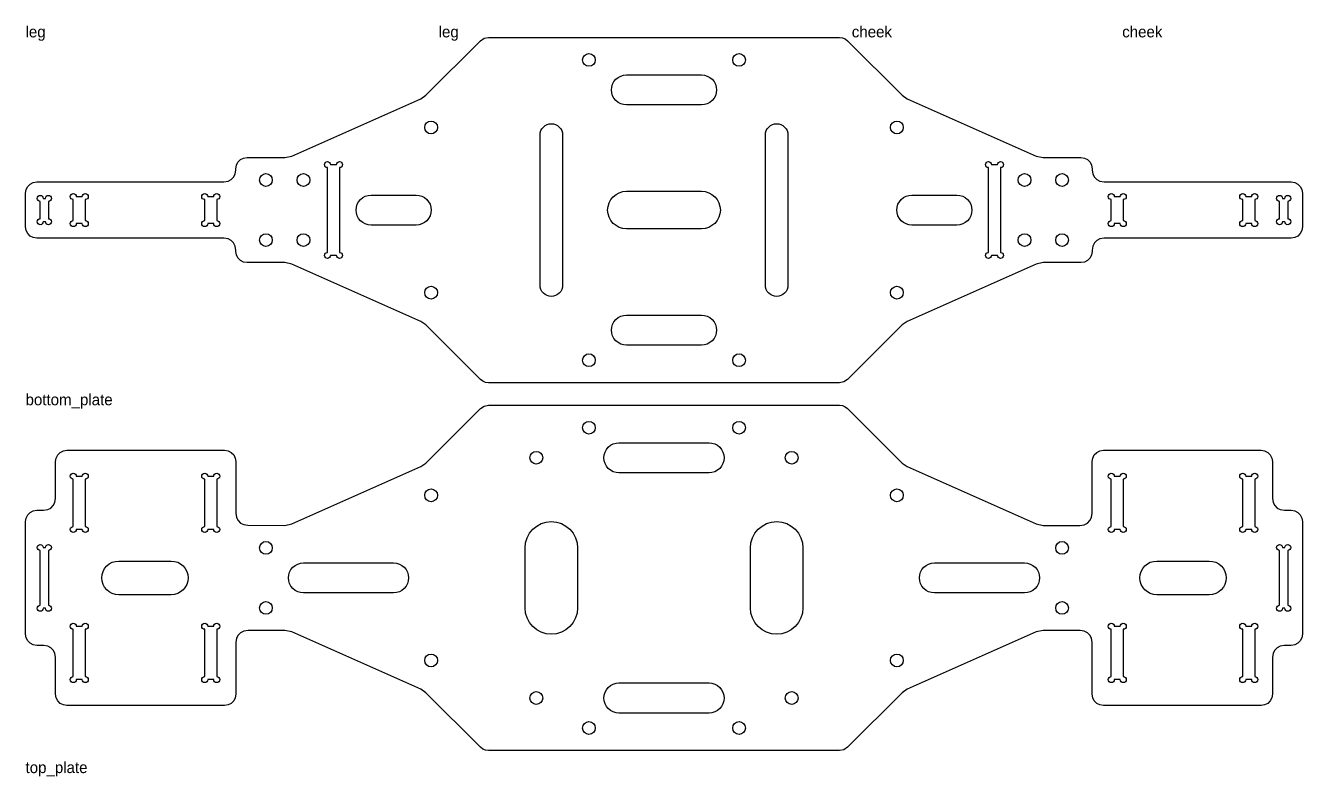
# Model space of a CAD drawing. Header units: millimetres. Extents: x 0 to 358, y -7 to 451.
# Drawn here: x 0 to 340, y -6.9 to 193.2 of the extents above; entities that cross this region are included whole.
import ezdxf

# ---------------------------------------------------------------- set-up
doc = ezdxf.new("R2010")
doc.units = ezdxf.units.MM
for name, color, linetype in [('CUT_INNER', 5, 'Continuous'), ('CUT_OUTER', 1, 'Continuous'), ('NOTES', 7, 'Continuous')]:
    doc.layers.add(name, color=color, linetype=linetype)

msp = doc.modelspace()

# ---------------------------------------------------------------- linework, layer by layer
at = {"layer": 'CUT_INNER'}
for points in [[(180, 180), (180.78, 179.92), (181.53, 179.7), (182.22, 179.33), (182.83, 178.83), (183.33, 178.22), (183.7, 177.53), (183.92, 176.78), (184, 176), (183.92, 175.22), (183.7, 174.47), (183.33, 173.78), (182.83, 173.17), (182.22, 172.67), (181.53, 172.3), (180.78, 172.08), (180, 172), (160, 172), (159.22, 172.08), (158.47, 172.3), (157.78, 172.67), (157.17, 173.17), (156.67, 173.78), (156.3, 174.47), (156.08, 175.22), (156, 176), (156.08, 176.78), (156.3, 177.53), (156.67, 178.22), (157.17, 178.83), (157.78, 179.33), (158.47, 179.7), (159.22, 179.92), (160, 180)], [(137, 164), (137.06, 164.59), (137.23, 165.15), (137.51, 165.67), (137.88, 166.12), (138.33, 166.49), (138.85, 166.77), (139.41, 166.94), (140, 167), (140.59, 166.94), (141.15, 166.77), (141.67, 166.49), (142.12, 166.12), (142.49, 165.67), (142.77, 165.15), (142.94, 164.59), (143, 164), (143, 124), (142.94, 123.41), (142.77, 122.85), (142.49, 122.33), (142.12, 121.88), (141.67, 121.51), (141.15, 121.23), (140.59, 121.06), (140, 121), (139.41, 121.06), (138.85, 121.23), (138.33, 121.51), (137.88, 121.88), (137.51, 122.33), (137.23, 122.85), (137.06, 123.41), (137, 124)], [(197, 164), (197.06, 164.59), (197.23, 165.15), (197.51, 165.67), (197.88, 166.12), (198.33, 166.49), (198.85, 166.77), (199.41, 166.94), (200, 167), (200.59, 166.94), (201.15, 166.77), (201.67, 166.49), (202.12, 166.12), (202.49, 165.67), (202.77, 165.15), (202.94, 164.59), (203, 164), (203, 124), (202.94, 123.41), (202.77, 122.85), (202.49, 122.33), (202.12, 121.88), (201.67, 121.51), (201.15, 121.23), (200.59, 121.06), (200, 121), (199.41, 121.06), (198.85, 121.23), (198.33, 121.51), (197.88, 121.88), (197.51, 122.33), (197.23, 122.85), (197.06, 123.41), (197, 124)], [(80.97, 131.33), (80.71, 131.16), (80.4, 131.1), (80.09, 131.16), (79.83, 131.33), (79.66, 131.59), (79.6, 131.9), (79.66, 132.21), (79.83, 132.47), (80.09, 132.64), (80.4, 132.7), (80.4, 155.3), (80.09, 155.36), (79.83, 155.53), (79.66, 155.79), (79.6, 156.1), (79.66, 156.41), (79.83, 156.67), (80.09, 156.84), (80.4, 156.9), (80.71, 156.84), (80.97, 156.67), (81.14, 156.41), (81.2, 156.1), (82.8, 156.1), (82.86, 156.41), (83.03, 156.67), (83.29, 156.84), (83.6, 156.9), (83.91, 156.84), (84.17, 156.67), (84.34, 156.41), (84.4, 156.1), (84.34, 155.79), (84.17, 155.53), (83.91, 155.36), (83.6, 155.3), (83.6, 132.7), (83.91, 132.64), (84.17, 132.47), (84.34, 132.21), (84.4, 131.9), (84.34, 131.59), (84.17, 131.33), (83.91, 131.16), (83.6, 131.1), (83.29, 131.16), (83.03, 131.33), (82.86, 131.59), (82.8, 131.9), (81.2, 131.9), (81.14, 131.59)], [(256.97, 131.33), (256.71, 131.16), (256.4, 131.1), (256.09, 131.16), (255.83, 131.33), (255.66, 131.59), (255.6, 131.9), (255.66, 132.21), (255.83, 132.47), (256.09, 132.64), (256.4, 132.7), (256.4, 155.3), (256.09, 155.36), (255.83, 155.53), (255.66, 155.79), (255.6, 156.1), (255.66, 156.41), (255.83, 156.67), (256.09, 156.84), (256.4, 156.9), (256.71, 156.84), (256.97, 156.67), (257.14, 156.41), (257.2, 156.1), (258.8, 156.1), (258.86, 156.41), (259.03, 156.67), (259.29, 156.84), (259.6, 156.9), (259.91, 156.84), (260.17, 156.67), (260.34, 156.41), (260.4, 156.1), (260.34, 155.79), (260.17, 155.53), (259.91, 155.36), (259.6, 155.3), (259.6, 132.7), (259.91, 132.64), (260.17, 132.47), (260.34, 132.21), (260.4, 131.9), (260.34, 131.59), (260.17, 131.33), (259.91, 131.16), (259.6, 131.1), (259.29, 131.16), (259.03, 131.33), (258.86, 131.59), (258.8, 131.9), (257.2, 131.9), (257.14, 131.59)], [(4.47, 140.33), (4.21, 140.16), (3.9, 140.1), (3.59, 140.16), (3.33, 140.33), (3.16, 140.59), (3.1, 140.9), (3.16, 141.21), (3.33, 141.47), (3.59, 141.64), (3.9, 141.7), (3.9, 146.3), (3.59, 146.36), (3.33, 146.53), (3.16, 146.79), (3.1, 147.1), (3.16, 147.41), (3.33, 147.67), (3.59, 147.84), (3.9, 147.9), (4.21, 147.84), (4.47, 147.67), (4.64, 147.41), (4.7, 147.1), (5.3, 147.1), (5.36, 147.41), (5.53, 147.67), (5.79, 147.84), (6.1, 147.9), (6.41, 147.84), (6.67, 147.67), (6.84, 147.41), (6.9, 147.1), (6.84, 146.79), (6.67, 146.53), (6.41, 146.36), (6.1, 146.3), (6.1, 141.7), (6.41, 141.64), (6.67, 141.47), (6.84, 141.21), (6.9, 140.9), (6.84, 140.59), (6.67, 140.33), (6.41, 140.16), (6.1, 140.1), (5.79, 140.16), (5.53, 140.33), (5.36, 140.59), (5.3, 140.9), (4.7, 140.9), (4.64, 140.59)], [(13.27, 139.83), (13.01, 139.66), (12.7, 139.6), (12.39, 139.66), (12.13, 139.83), (11.96, 140.09), (11.9, 140.4), (11.96, 140.71), (12.13, 140.97), (12.39, 141.14), (12.7, 141.2), (12.7, 146.8), (12.39, 146.86), (12.13, 147.03), (11.96, 147.29), (11.9, 147.6), (11.96, 147.91), (12.13, 148.17), (12.39, 148.34), (12.7, 148.4), (13.01, 148.34), (13.27, 148.17), (13.44, 147.91), (13.5, 147.6), (15.1, 147.6), (15.16, 147.91), (15.33, 148.17), (15.59, 148.34), (15.9, 148.4), (16.21, 148.34), (16.47, 148.17), (16.64, 147.91), (16.7, 147.6), (16.64, 147.29), (16.47, 147.03), (16.21, 146.86), (15.9, 146.8), (15.9, 141.2), (16.21, 141.14), (16.47, 140.97), (16.64, 140.71), (16.7, 140.4), (16.64, 140.09), (16.47, 139.83), (16.21, 139.66), (15.9, 139.6), (15.59, 139.66), (15.33, 139.83), (15.16, 140.09), (15.1, 140.4), (13.5, 140.4), (13.44, 140.09)], [(48.27, 139.83), (48.01, 139.66), (47.7, 139.6), (47.39, 139.66), (47.13, 139.83), (46.96, 140.09), (46.9, 140.4), (46.96, 140.71), (47.13, 140.97), (47.39, 141.14), (47.7, 141.2), (47.7, 146.8), (47.39, 146.86), (47.13, 147.03), (46.96, 147.29), (46.9, 147.6), (46.96, 147.91), (47.13, 148.17), (47.39, 148.34), (47.7, 148.4), (48.01, 148.34), (48.27, 148.17), (48.44, 147.91), (48.5, 147.6), (50.1, 147.6), (50.16, 147.91), (50.33, 148.17), (50.59, 148.34), (50.9, 148.4), (51.21, 148.34), (51.47, 148.17), (51.64, 147.91), (51.7, 147.6), (51.64, 147.29), (51.47, 147.03), (51.21, 146.86), (50.9, 146.8), (50.9, 141.2), (51.21, 141.14), (51.47, 140.97), (51.64, 140.71), (51.7, 140.4), (51.64, 140.09), (51.47, 139.83), (51.21, 139.66), (50.9, 139.6), (50.59, 139.66), (50.33, 139.83), (50.16, 140.09), (50.1, 140.4), (48.5, 140.4), (48.44, 140.09)], [(92, 140), (91.22, 140.08), (90.47, 140.3), (89.78, 140.67), (89.17, 141.17), (88.67, 141.78), (88.3, 142.47), (88.08, 143.22), (88, 144), (88.08, 144.78), (88.3, 145.53), (88.67, 146.22), (89.17, 146.83), (89.78, 147.33), (90.47, 147.7), (91.22, 147.92), (92, 148), (104, 148), (104.78, 147.92), (105.53, 147.7), (106.22, 147.33), (106.83, 146.83), (107.33, 146.22), (107.7, 145.53), (107.92, 144.78), (108, 144), (107.92, 143.22), (107.7, 142.47), (107.33, 141.78), (106.83, 141.17), (106.22, 140.67), (105.53, 140.3), (104.78, 140.08), (104, 140)], [(180, 149), (180.98, 148.9), (181.91, 148.62), (182.78, 148.16), (183.54, 147.54), (184.16, 146.78), (184.62, 145.91), (184.9, 144.98), (185, 144), (184.9, 143.02), (184.62, 142.09), (184.16, 141.22), (183.54, 140.46), (182.78, 139.84), (181.91, 139.38), (180.98, 139.1), (180, 139), (160, 139), (159.02, 139.1), (158.09, 139.38), (157.22, 139.84), (156.46, 140.46), (155.84, 141.22), (155.38, 142.09), (155.1, 143.02), (155, 144), (155.1, 144.98), (155.38, 145.91), (155.84, 146.78), (156.46, 147.54), (157.22, 148.16), (158.09, 148.62), (159.02, 148.9), (160, 149)], [(248, 148), (248.78, 147.92), (249.53, 147.7), (250.22, 147.33), (250.83, 146.83), (251.33, 146.22), (251.7, 145.53), (251.92, 144.78), (252, 144), (251.92, 143.22), (251.7, 142.47), (251.33, 141.78), (250.83, 141.17), (250.22, 140.67), (249.53, 140.3), (248.78, 140.08), (248, 140), (236, 140), (235.22, 140.08), (234.47, 140.3), (233.78, 140.67), (233.17, 141.17), (232.67, 141.78), (232.3, 142.47), (232.08, 143.22), (232, 144), (232.08, 144.78), (232.3, 145.53), (232.67, 146.22), (233.17, 146.83), (233.78, 147.33), (234.47, 147.7), (235.22, 147.92), (236, 148)], [(289.67, 139.83), (289.41, 139.66), (289.1, 139.6), (288.79, 139.66), (288.53, 139.83), (288.36, 140.09), (288.3, 140.4), (288.36, 140.71), (288.53, 140.97), (288.79, 141.14), (289.1, 141.2), (289.1, 146.8), (288.79, 146.86), (288.53, 147.03), (288.36, 147.29), (288.3, 147.6), (288.36, 147.91), (288.53, 148.17), (288.79, 148.34), (289.1, 148.4), (289.41, 148.34), (289.67, 148.17), (289.84, 147.91), (289.9, 147.6), (291.5, 147.6), (291.56, 147.91), (291.73, 148.17), (291.99, 148.34), (292.3, 148.4), (292.61, 148.34), (292.87, 148.17), (293.04, 147.91), (293.1, 147.6), (293.04, 147.29), (292.87, 147.03), (292.61, 146.86), (292.3, 146.8), (292.3, 141.2), (292.61, 141.14), (292.87, 140.97), (293.04, 140.71), (293.1, 140.4), (293.04, 140.09), (292.87, 139.83), (292.61, 139.66), (292.3, 139.6), (291.99, 139.66), (291.73, 139.83), (291.56, 140.09), (291.5, 140.4), (289.9, 140.4), (289.84, 140.09)], [(324.67, 139.83), (324.41, 139.66), (324.1, 139.6), (323.79, 139.66), (323.53, 139.83), (323.36, 140.09), (323.3, 140.4), (323.36, 140.71), (323.53, 140.97), (323.79, 141.14), (324.1, 141.2), (324.1, 146.8), (323.79, 146.86), (323.53, 147.03), (323.36, 147.29), (323.3, 147.6), (323.36, 147.91), (323.53, 148.17), (323.79, 148.34), (324.1, 148.4), (324.41, 148.34), (324.67, 148.17), (324.84, 147.91), (324.9, 147.6), (326.5, 147.6), (326.56, 147.91), (326.73, 148.17), (326.99, 148.34), (327.3, 148.4), (327.61, 148.34), (327.87, 148.17), (328.04, 147.91), (328.1, 147.6), (328.04, 147.29), (327.87, 147.03), (327.61, 146.86), (327.3, 146.8), (327.3, 141.2), (327.61, 141.14), (327.87, 140.97), (328.04, 140.71), (328.1, 140.4), (328.04, 140.09), (327.87, 139.83), (327.61, 139.66), (327.3, 139.6), (326.99, 139.66), (326.73, 139.83), (326.56, 140.09), (326.5, 140.4), (324.9, 140.4), (324.84, 140.09)], [(334.47, 140.33), (334.21, 140.16), (333.9, 140.1), (333.59, 140.16), (333.33, 140.33), (333.16, 140.59), (333.1, 140.9), (333.16, 141.21), (333.33, 141.47), (333.59, 141.64), (333.9, 141.7), (333.9, 146.3), (333.59, 146.36), (333.33, 146.53), (333.16, 146.79), (333.1, 147.1), (333.16, 147.41), (333.33, 147.67), (333.59, 147.84), (333.9, 147.9), (334.21, 147.84), (334.47, 147.67), (334.64, 147.41), (334.7, 147.1), (335.3, 147.1), (335.36, 147.41), (335.53, 147.67), (335.79, 147.84), (336.1, 147.9), (336.41, 147.84), (336.67, 147.67), (336.84, 147.41), (336.9, 147.1), (336.84, 146.79), (336.67, 146.53), (336.41, 146.36), (336.1, 146.3), (336.1, 141.7), (336.41, 141.64), (336.67, 141.47), (336.84, 141.21), (336.9, 140.9), (336.84, 140.59), (336.67, 140.33), (336.41, 140.16), (336.1, 140.1), (335.79, 140.16), (335.53, 140.33), (335.36, 140.59), (335.3, 140.9), (334.7, 140.9), (334.64, 140.59)], [(180, 116), (180.78, 115.92), (181.53, 115.7), (182.22, 115.33), (182.83, 114.83), (183.33, 114.22), (183.7, 113.53), (183.92, 112.78), (184, 112), (183.92, 111.22), (183.7, 110.47), (183.33, 109.78), (182.83, 109.17), (182.22, 108.67), (181.53, 108.3), (180.78, 108.08), (180, 108), (160, 108), (159.22, 108.08), (158.47, 108.3), (157.78, 108.67), (157.17, 109.17), (156.67, 109.78), (156.3, 110.47), (156.08, 111.22), (156, 112), (156.08, 112.78), (156.3, 113.53), (156.67, 114.22), (157.17, 114.83), (157.78, 115.33), (158.47, 115.7), (159.22, 115.92), (160, 116)], [(182, 82), (182.78, 81.92), (183.53, 81.7), (184.22, 81.33), (184.83, 80.83), (185.33, 80.22), (185.7, 79.53), (185.92, 78.78), (186, 78), (185.92, 77.22), (185.7, 76.47), (185.33, 75.78), (184.83, 75.17), (184.22, 74.67), (183.53, 74.3), (182.78, 74.08), (182, 74), (158, 74), (157.22, 74.08), (156.47, 74.3), (155.78, 74.67), (155.17, 75.17), (154.67, 75.78), (154.3, 76.47), (154.08, 77.22), (154, 78), (154.08, 78.78), (154.3, 79.53), (154.67, 80.22), (155.17, 80.83), (155.78, 81.33), (156.47, 81.7), (157.22, 81.92), (158, 82)], [(13.27, 58.33), (13.01, 58.16), (12.7, 58.1), (12.39, 58.16), (12.13, 58.33), (11.96, 58.59), (11.9, 58.9), (11.96, 59.21), (12.13, 59.47), (12.39, 59.64), (12.7, 59.7), (12.7, 72.3), (12.39, 72.36), (12.13, 72.53), (11.96, 72.79), (11.9, 73.1), (11.96, 73.41), (12.13, 73.67), (12.39, 73.84), (12.7, 73.9), (13.01, 73.84), (13.27, 73.67), (13.44, 73.41), (13.5, 73.1), (15.1, 73.1), (15.16, 73.41), (15.33, 73.67), (15.59, 73.84), (15.9, 73.9), (16.21, 73.84), (16.47, 73.67), (16.64, 73.41), (16.7, 73.1), (16.64, 72.79), (16.47, 72.53), (16.21, 72.36), (15.9, 72.3), (15.9, 59.7), (16.21, 59.64), (16.47, 59.47), (16.64, 59.21), (16.7, 58.9), (16.64, 58.59), (16.47, 58.33), (16.21, 58.16), (15.9, 58.1), (15.59, 58.16), (15.33, 58.33), (15.16, 58.59), (15.1, 58.9), (13.5, 58.9), (13.44, 58.59)], [(48.27, 58.33), (48.01, 58.16), (47.7, 58.1), (47.39, 58.16), (47.13, 58.33), (46.96, 58.59), (46.9, 58.9), (46.96, 59.21), (47.13, 59.47), (47.39, 59.64), (47.7, 59.7), (47.7, 72.3), (47.39, 72.36), (47.13, 72.53), (46.96, 72.79), (46.9, 73.1), (46.96, 73.41), (47.13, 73.67), (47.39, 73.84), (47.7, 73.9), (48.01, 73.84), (48.27, 73.67), (48.44, 73.41), (48.5, 73.1), (50.1, 73.1), (50.16, 73.41), (50.33, 73.67), (50.59, 73.84), (50.9, 73.9), (51.21, 73.84), (51.47, 73.67), (51.64, 73.41), (51.7, 73.1), (51.64, 72.79), (51.47, 72.53), (51.21, 72.36), (50.9, 72.3), (50.9, 59.7), (51.21, 59.64), (51.47, 59.47), (51.64, 59.21), (51.7, 58.9), (51.64, 58.59), (51.47, 58.33), (51.21, 58.16), (50.9, 58.1), (50.59, 58.16), (50.33, 58.33), (50.16, 58.59), (50.1, 58.9), (48.5, 58.9), (48.44, 58.59)], [(289.67, 58.33), (289.41, 58.16), (289.1, 58.1), (288.79, 58.16), (288.53, 58.33), (288.36, 58.59), (288.3, 58.9), (288.36, 59.21), (288.53, 59.47), (288.79, 59.64), (289.1, 59.7), (289.1, 72.3), (288.79, 72.36), (288.53, 72.53), (288.36, 72.79), (288.3, 73.1), (288.36, 73.41), (288.53, 73.67), (288.79, 73.84), (289.1, 73.9), (289.41, 73.84), (289.67, 73.67), (289.84, 73.41), (289.9, 73.1), (291.5, 73.1), (291.56, 73.41), (291.73, 73.67), (291.99, 73.84), (292.3, 73.9), (292.61, 73.84), (292.87, 73.67), (293.04, 73.41), (293.1, 73.1), (293.04, 72.79), (292.87, 72.53), (292.61, 72.36), (292.3, 72.3), (292.3, 59.7), (292.61, 59.64), (292.87, 59.47), (293.04, 59.21), (293.1, 58.9), (293.04, 58.59), (292.87, 58.33), (292.61, 58.16), (292.3, 58.1), (291.99, 58.16), (291.73, 58.33), (291.56, 58.59), (291.5, 58.9), (289.9, 58.9), (289.84, 58.59)], [(324.67, 58.33), (324.41, 58.16), (324.1, 58.1), (323.79, 58.16), (323.53, 58.33), (323.36, 58.59), (323.3, 58.9), (323.36, 59.21), (323.53, 59.47), (323.79, 59.64), (324.1, 59.7), (324.1, 72.3), (323.79, 72.36), (323.53, 72.53), (323.36, 72.79), (323.3, 73.1), (323.36, 73.41), (323.53, 73.67), (323.79, 73.84), (324.1, 73.9), (324.41, 73.84), (324.67, 73.67), (324.84, 73.41), (324.9, 73.1), (326.5, 73.1), (326.56, 73.41), (326.73, 73.67), (326.99, 73.84), (327.3, 73.9), (327.61, 73.84), (327.87, 73.67), (328.04, 73.41), (328.1, 73.1), (328.04, 72.79), (327.87, 72.53), (327.61, 72.36), (327.3, 72.3), (327.3, 59.7), (327.61, 59.64), (327.87, 59.47), (328.04, 59.21), (328.1, 58.9), (328.04, 58.59), (327.87, 58.33), (327.61, 58.16), (327.3, 58.1), (326.99, 58.16), (326.73, 58.33), (326.56, 58.59), (326.5, 58.9), (324.9, 58.9), (324.84, 58.59)], [(133, 54), (133.13, 55.37), (133.53, 56.68), (134.18, 57.89), (135.05, 58.95), (136.11, 59.82), (137.32, 60.47), (138.63, 60.87), (140, 61), (141.37, 60.87), (142.68, 60.47), (143.89, 59.82), (144.95, 58.95), (145.82, 57.89), (146.47, 56.68), (146.87, 55.37), (147, 54), (147, 38), (146.87, 36.63), (146.47, 35.32), (145.82, 34.11), (144.95, 33.05), (143.89, 32.18), (142.68, 31.53), (141.37, 31.13), (140, 31), (138.63, 31.13), (137.32, 31.53), (136.11, 32.18), (135.05, 33.05), (134.18, 34.11), (133.53, 35.32), (133.13, 36.63), (133, 38)], [(193, 54), (193.13, 55.37), (193.53, 56.68), (194.18, 57.89), (195.05, 58.95), (196.11, 59.82), (197.32, 60.47), (198.63, 60.87), (200, 61), (201.37, 60.87), (202.68, 60.47), (203.89, 59.82), (204.95, 58.95), (205.82, 57.89), (206.47, 56.68), (206.87, 55.37), (207, 54), (207, 38), (206.87, 36.63), (206.47, 35.32), (205.82, 34.11), (204.95, 33.05), (203.89, 32.18), (202.68, 31.53), (201.37, 31.13), (200, 31), (198.63, 31.13), (197.32, 31.53), (196.11, 32.18), (195.05, 33.05), (194.18, 34.11), (193.53, 35.32), (193.13, 36.63), (193, 38)], [(4.47, 37.33), (4.21, 37.16), (3.9, 37.1), (3.59, 37.16), (3.33, 37.33), (3.16, 37.59), (3.1, 37.9), (3.16, 38.21), (3.33, 38.47), (3.59, 38.64), (3.9, 38.7), (3.9, 53.3), (3.59, 53.36), (3.33, 53.53), (3.16, 53.79), (3.1, 54.1), (3.16, 54.41), (3.33, 54.67), (3.59, 54.84), (3.9, 54.9), (4.21, 54.84), (4.47, 54.67), (4.64, 54.41), (4.7, 54.1), (5.3, 54.1), (5.36, 54.41), (5.53, 54.67), (5.79, 54.84), (6.1, 54.9), (6.41, 54.84), (6.67, 54.67), (6.84, 54.41), (6.9, 54.1), (6.84, 53.79), (6.67, 53.53), (6.41, 53.36), (6.1, 53.3), (6.1, 38.7), (6.41, 38.64), (6.67, 38.47), (6.84, 38.21), (6.9, 37.9), (6.84, 37.59), (6.67, 37.33), (6.41, 37.16), (6.1, 37.1), (5.79, 37.16), (5.53, 37.33), (5.36, 37.59), (5.3, 37.9), (4.7, 37.9), (4.64, 37.59)], [(334.47, 37.33), (334.21, 37.16), (333.9, 37.1), (333.59, 37.16), (333.33, 37.33), (333.16, 37.59), (333.1, 37.9), (333.16, 38.21), (333.33, 38.47), (333.59, 38.64), (333.9, 38.7), (333.9, 53.3), (333.59, 53.36), (333.33, 53.53), (333.16, 53.79), (333.1, 54.1), (333.16, 54.41), (333.33, 54.67), (333.59, 54.84), (333.9, 54.9), (334.21, 54.84), (334.47, 54.67), (334.64, 54.41), (334.7, 54.1), (335.3, 54.1), (335.36, 54.41), (335.53, 54.67), (335.79, 54.84), (336.1, 54.9), (336.41, 54.84), (336.67, 54.67), (336.84, 54.41), (336.9, 54.1), (336.84, 53.79), (336.67, 53.53), (336.41, 53.36), (336.1, 53.3), (336.1, 38.7), (336.41, 38.64), (336.67, 38.47), (336.84, 38.21), (336.9, 37.9), (336.84, 37.59), (336.67, 37.33), (336.41, 37.16), (336.1, 37.1), (335.79, 37.16), (335.53, 37.33), (335.36, 37.59), (335.3, 37.9), (334.7, 37.9), (334.64, 37.59)], [(24.8, 41.5), (23.92, 41.59), (23.08, 41.84), (22.3, 42.26), (21.62, 42.82), (21.06, 43.5), (20.64, 44.28), (20.39, 45.12), (20.3, 46), (20.39, 46.88), (20.64, 47.72), (21.06, 48.5), (21.62, 49.18), (22.3, 49.74), (23.08, 50.16), (23.92, 50.41), (24.8, 50.5), (38.8, 50.5), (39.68, 50.41), (40.52, 50.16), (41.3, 49.74), (41.98, 49.18), (42.54, 48.5), (42.96, 47.72), (43.21, 46.88), (43.3, 46), (43.21, 45.12), (42.96, 44.28), (42.54, 43.5), (41.98, 42.82), (41.3, 42.26), (40.52, 41.84), (39.68, 41.59), (38.8, 41.5)], [(74, 42), (73.22, 42.08), (72.47, 42.3), (71.78, 42.67), (71.17, 43.17), (70.67, 43.78), (70.3, 44.47), (70.08, 45.22), (70, 46), (70.08, 46.78), (70.3, 47.53), (70.67, 48.22), (71.17, 48.83), (71.78, 49.33), (72.47, 49.7), (73.22, 49.92), (74, 50), (98, 50), (98.78, 49.92), (99.53, 49.7), (100.22, 49.33), (100.83, 48.83), (101.33, 48.22), (101.7, 47.53), (101.92, 46.78), (102, 46), (101.92, 45.22), (101.7, 44.47), (101.33, 43.78), (100.83, 43.17), (100.22, 42.67), (99.53, 42.3), (98.78, 42.08), (98, 42)], [(266, 50), (266.78, 49.92), (267.53, 49.7), (268.22, 49.33), (268.83, 48.83), (269.33, 48.22), (269.7, 47.53), (269.92, 46.78), (270, 46), (269.92, 45.22), (269.7, 44.47), (269.33, 43.78), (268.83, 43.17), (268.22, 42.67), (267.53, 42.3), (266.78, 42.08), (266, 42), (242, 42), (241.22, 42.08), (240.47, 42.3), (239.78, 42.67), (239.17, 43.17), (238.67, 43.78), (238.3, 44.47), (238.08, 45.22), (238, 46), (238.08, 46.78), (238.3, 47.53), (238.67, 48.22), (239.17, 48.83), (239.78, 49.33), (240.47, 49.7), (241.22, 49.92), (242, 50)], [(315.2, 50.5), (316.08, 50.41), (316.92, 50.16), (317.7, 49.74), (318.38, 49.18), (318.94, 48.5), (319.36, 47.72), (319.61, 46.88), (319.7, 46), (319.61, 45.12), (319.36, 44.28), (318.94, 43.5), (318.38, 42.82), (317.7, 42.26), (316.92, 41.84), (316.08, 41.59), (315.2, 41.5), (301.2, 41.5), (300.32, 41.59), (299.48, 41.84), (298.7, 42.26), (298.02, 42.82), (297.46, 43.5), (297.04, 44.28), (296.79, 45.12), (296.7, 46), (296.79, 46.88), (297.04, 47.72), (297.46, 48.5), (298.02, 49.18), (298.7, 49.74), (299.48, 50.16), (300.32, 50.41), (301.2, 50.5)], [(13.27, 18.33), (13.01, 18.16), (12.7, 18.1), (12.39, 18.16), (12.13, 18.33), (11.96, 18.59), (11.9, 18.9), (11.96, 19.21), (12.13, 19.47), (12.39, 19.64), (12.7, 19.7), (12.7, 32.3), (12.39, 32.36), (12.13, 32.53), (11.96, 32.79), (11.9, 33.1), (11.96, 33.41), (12.13, 33.67), (12.39, 33.84), (12.7, 33.9), (13.01, 33.84), (13.27, 33.67), (13.44, 33.41), (13.5, 33.1), (15.1, 33.1), (15.16, 33.41), (15.33, 33.67), (15.59, 33.84), (15.9, 33.9), (16.21, 33.84), (16.47, 33.67), (16.64, 33.41), (16.7, 33.1), (16.64, 32.79), (16.47, 32.53), (16.21, 32.36), (15.9, 32.3), (15.9, 19.7), (16.21, 19.64), (16.47, 19.47), (16.64, 19.21), (16.7, 18.9), (16.64, 18.59), (16.47, 18.33), (16.21, 18.16), (15.9, 18.1), (15.59, 18.16), (15.33, 18.33), (15.16, 18.59), (15.1, 18.9), (13.5, 18.9), (13.44, 18.59)], [(48.27, 18.33), (48.01, 18.16), (47.7, 18.1), (47.39, 18.16), (47.13, 18.33), (46.96, 18.59), (46.9, 18.9), (46.96, 19.21), (47.13, 19.47), (47.39, 19.64), (47.7, 19.7), (47.7, 32.3), (47.39, 32.36), (47.13, 32.53), (46.96, 32.79), (46.9, 33.1), (46.96, 33.41), (47.13, 33.67), (47.39, 33.84), (47.7, 33.9), (48.01, 33.84), (48.27, 33.67), (48.44, 33.41), (48.5, 33.1), (50.1, 33.1), (50.16, 33.41), (50.33, 33.67), (50.59, 33.84), (50.9, 33.9), (51.21, 33.84), (51.47, 33.67), (51.64, 33.41), (51.7, 33.1), (51.64, 32.79), (51.47, 32.53), (51.21, 32.36), (50.9, 32.3), (50.9, 19.7), (51.21, 19.64), (51.47, 19.47), (51.64, 19.21), (51.7, 18.9), (51.64, 18.59), (51.47, 18.33), (51.21, 18.16), (50.9, 18.1), (50.59, 18.16), (50.33, 18.33), (50.16, 18.59), (50.1, 18.9), (48.5, 18.9), (48.44, 18.59)], [(289.67, 18.33), (289.41, 18.16), (289.1, 18.1), (288.79, 18.16), (288.53, 18.33), (288.36, 18.59), (288.3, 18.9), (288.36, 19.21), (288.53, 19.47), (288.79, 19.64), (289.1, 19.7), (289.1, 32.3), (288.79, 32.36), (288.53, 32.53), (288.36, 32.79), (288.3, 33.1), (288.36, 33.41), (288.53, 33.67), (288.79, 33.84), (289.1, 33.9), (289.41, 33.84), (289.67, 33.67), (289.84, 33.41), (289.9, 33.1), (291.5, 33.1), (291.56, 33.41), (291.73, 33.67), (291.99, 33.84), (292.3, 33.9), (292.61, 33.84), (292.87, 33.67), (293.04, 33.41), (293.1, 33.1), (293.04, 32.79), (292.87, 32.53), (292.61, 32.36), (292.3, 32.3), (292.3, 19.7), (292.61, 19.64), (292.87, 19.47), (293.04, 19.21), (293.1, 18.9), (293.04, 18.59), (292.87, 18.33), (292.61, 18.16), (292.3, 18.1), (291.99, 18.16), (291.73, 18.33), (291.56, 18.59), (291.5, 18.9), (289.9, 18.9), (289.84, 18.59)], [(324.67, 18.33), (324.41, 18.16), (324.1, 18.1), (323.79, 18.16), (323.53, 18.33), (323.36, 18.59), (323.3, 18.9), (323.36, 19.21), (323.53, 19.47), (323.79, 19.64), (324.1, 19.7), (324.1, 32.3), (323.79, 32.36), (323.53, 32.53), (323.36, 32.79), (323.3, 33.1), (323.36, 33.41), (323.53, 33.67), (323.79, 33.84), (324.1, 33.9), (324.41, 33.84), (324.67, 33.67), (324.84, 33.41), (324.9, 33.1), (326.5, 33.1), (326.56, 33.41), (326.73, 33.67), (326.99, 33.84), (327.3, 33.9), (327.61, 33.84), (327.87, 33.67), (328.04, 33.41), (328.1, 33.1), (328.04, 32.79), (327.87, 32.53), (327.61, 32.36), (327.3, 32.3), (327.3, 19.7), (327.61, 19.64), (327.87, 19.47), (328.04, 19.21), (328.1, 18.9), (328.04, 18.59), (327.87, 18.33), (327.61, 18.16), (327.3, 18.1), (326.99, 18.16), (326.73, 18.33), (326.56, 18.59), (326.5, 18.9), (324.9, 18.9), (324.84, 18.59)], [(182, 18), (182.78, 17.92), (183.53, 17.7), (184.22, 17.33), (184.83, 16.83), (185.33, 16.22), (185.7, 15.53), (185.92, 14.78), (186, 14), (185.92, 13.22), (185.7, 12.47), (185.33, 11.78), (184.83, 11.17), (184.22, 10.67), (183.53, 10.3), (182.78, 10.08), (182, 10), (158, 10), (157.22, 10.08), (156.47, 10.3), (155.78, 10.67), (155.17, 11.17), (154.67, 11.78), (154.3, 12.47), (154.08, 13.22), (154, 14), (154.08, 14.78), (154.3, 15.53), (154.67, 16.22), (155.17, 16.83), (155.78, 17.33), (156.47, 17.7), (157.22, 17.92), (158, 18)]]:
    msp.add_lwpolyline(points, close=True, dxfattribs=at)
for centre in [(150, 184), (190, 184), (108, 166), (232, 166), (64, 152), (74, 152), (266, 152), (276, 152), (64, 136), (74, 136), (266, 136), (276, 136), (108, 122), (232, 122), (150, 104), (190, 104), (150, 86), (190, 86), (136, 78), (204, 78), (108, 68), (232, 68), (64, 54), (276, 54), (64, 38), (276, 38), (108, 24), (232, 24), (136, 14), (204, 14), (150, 6), (190, 6)]:
    msp.add_circle(centre, 1.7, dxfattribs=at)
at = {"layer": 'CUT_OUTER'}
for points in [[(0, 148.5), (0.15, 149.43), (0.57, 150.26), (1.24, 150.93), (2.07, 151.35), (3, 151.5), (52.76, 151.5), (53.91, 151.68), (54.73, 152.1), (55.39, 152.76), (55.81, 153.58), (55.99, 154.73), (56, 155), (56.14, 155.93), (56.57, 156.77), (57.23, 157.43), (58.07, 157.85), (59, 158), (69.05, 158), (70.87, 158.39), (105.24, 173.66), (106.59, 174.59), (121.12, 189.12), (122.09, 189.77), (123.24, 190), (216.76, 190), (217.53, 189.9), (218.26, 189.6), (218.88, 189.12), (233.41, 174.59), (234.76, 173.66), (269.13, 158.39), (270.95, 158), (281, 158), (281.93, 157.85), (282.76, 157.43), (283.43, 156.76), (283.85, 155.93), (284, 155), (284, 154.75), (284.18, 153.59), (284.6, 152.77), (285.26, 152.11), (286.08, 151.69), (287.24, 151.51), (337, 151.5), (337.93, 151.35), (338.76, 150.93), (339.43, 150.26), (339.85, 149.43), (340, 148.5), (340, 139.5), (339.85, 138.57), (339.43, 137.74), (338.76, 137.07), (337.93, 136.65), (337, 136.5), (287.24, 136.5), (286.09, 136.32), (285.27, 135.9), (284.61, 135.24), (284.19, 134.42), (284.01, 133.27), (284, 133), (283.86, 132.07), (283.43, 131.23), (282.77, 130.57), (281.93, 130.15), (281, 130), (270.95, 130), (269.13, 129.61), (234.76, 114.34), (233.41, 113.41), (218.88, 98.88), (217.91, 98.23), (216.76, 98), (123.24, 98), (122.47, 98.1), (121.74, 98.4), (121.12, 98.88), (106.59, 113.41), (105.24, 114.34), (70.87, 129.61), (69.05, 130), (59, 130), (58.07, 130.15), (57.24, 130.57), (56.57, 131.24), (56.15, 132.07), (56, 133), (56, 133.25), (55.82, 134.41), (55.4, 135.23), (54.74, 135.89), (53.92, 136.31), (52.76, 136.49), (3, 136.5), (2.07, 136.65), (1.24, 137.07), (0.57, 137.74), (0.15, 138.57), (0, 139.5)], [(0, 61), (0.15, 61.93), (0.57, 62.76), (1.24, 63.43), (2.07, 63.85), (3, 64), (4.76, 64), (5.91, 64.18), (6.73, 64.6), (7.39, 65.26), (7.81, 66.08), (7.99, 67.23), (8, 77), (8.15, 77.93), (8.57, 78.76), (9.24, 79.43), (10.07, 79.85), (11, 80), (53, 80), (53.93, 79.85), (54.76, 79.43), (55.43, 78.76), (55.85, 77.93), (56, 77), (56, 63.24), (56.18, 62.09), (56.6, 61.27), (57.26, 60.61), (58.08, 60.19), (59.23, 60.01), (69.04, 60), (70.87, 60.39), (105.24, 75.66), (106.59, 76.59), (121.12, 91.12), (122.09, 91.77), (123.24, 92), (216.76, 92), (217.53, 91.9), (218.26, 91.6), (218.88, 91.12), (233.41, 76.59), (234.76, 75.66), (269.13, 60.39), (270.95, 60), (280.76, 60), (281.91, 60.18), (282.73, 60.6), (283.39, 61.26), (283.81, 62.08), (283.99, 63.23), (284, 77), (284.15, 77.93), (284.57, 78.76), (285.24, 79.43), (286.07, 79.85), (287, 80), (329, 80), (329.93, 79.85), (330.76, 79.43), (331.43, 78.76), (331.85, 77.93), (332, 77), (332, 67.24), (332.18, 66.09), (332.6, 65.27), (333.26, 64.61), (334.08, 64.19), (335.23, 64.01), (337, 64), (337.93, 63.86), (338.77, 63.43), (339.43, 62.77), (339.85, 61.93), (340, 61), (340, 31), (339.85, 30.07), (339.43, 29.24), (338.76, 28.57), (337.93, 28.15), (337, 28), (335.24, 28), (334.09, 27.82), (333.27, 27.4), (332.61, 26.74), (332.19, 25.92), (332.01, 24.77), (332, 15), (331.85, 14.07), (331.43, 13.24), (330.76, 12.57), (329.93, 12.15), (329, 12), (287, 12), (286.07, 12.15), (285.24, 12.57), (284.57, 13.24), (284.15, 14.07), (284, 15), (284, 28.76), (283.82, 29.91), (283.4, 30.73), (282.74, 31.39), (281.92, 31.81), (280.77, 31.99), (270.96, 32), (269.13, 31.61), (234.76, 16.34), (233.41, 15.41), (218.88, 0.88), (217.91, 0.23), (216.76, 0), (123.24, 0), (122.47, 0.1), (121.74, 0.4), (121.12, 0.88), (106.59, 15.41), (105.24, 16.34), (70.87, 31.61), (69.05, 32), (59.24, 32), (58.09, 31.82), (57.27, 31.4), (56.61, 30.74), (56.19, 29.92), (56.01, 28.77), (56, 15), (55.85, 14.07), (55.43, 13.24), (54.76, 12.57), (53.93, 12.15), (53, 12), (11, 12), (10.07, 12.15), (9.24, 12.57), (8.57, 13.24), (8.15, 14.07), (8, 15), (8, 24.76), (7.82, 25.91), (7.4, 26.73), (6.74, 27.39), (5.92, 27.81), (4.77, 27.99), (3, 28), (2.07, 28.14), (1.23, 28.57), (0.57, 29.23), (0.15, 30.07), (0, 31)]]:
    msp.add_lwpolyline(points, close=True, dxfattribs=at)

# ---------------------------------------------------------------- texts
at = {"layer": 'NOTES'}
for s, p in [('leg', (0, 190)), ('leg', (110, 190)), ('cheek', (220, 190)), ('cheek', (292, 190)), ('bottom_plate', (0, 92)), ('top_plate', (0, -6))]:
    msp.add_text(s, height=3, dxfattribs=at).set_placement(p)

doc.saveas('drawing.dxf')
